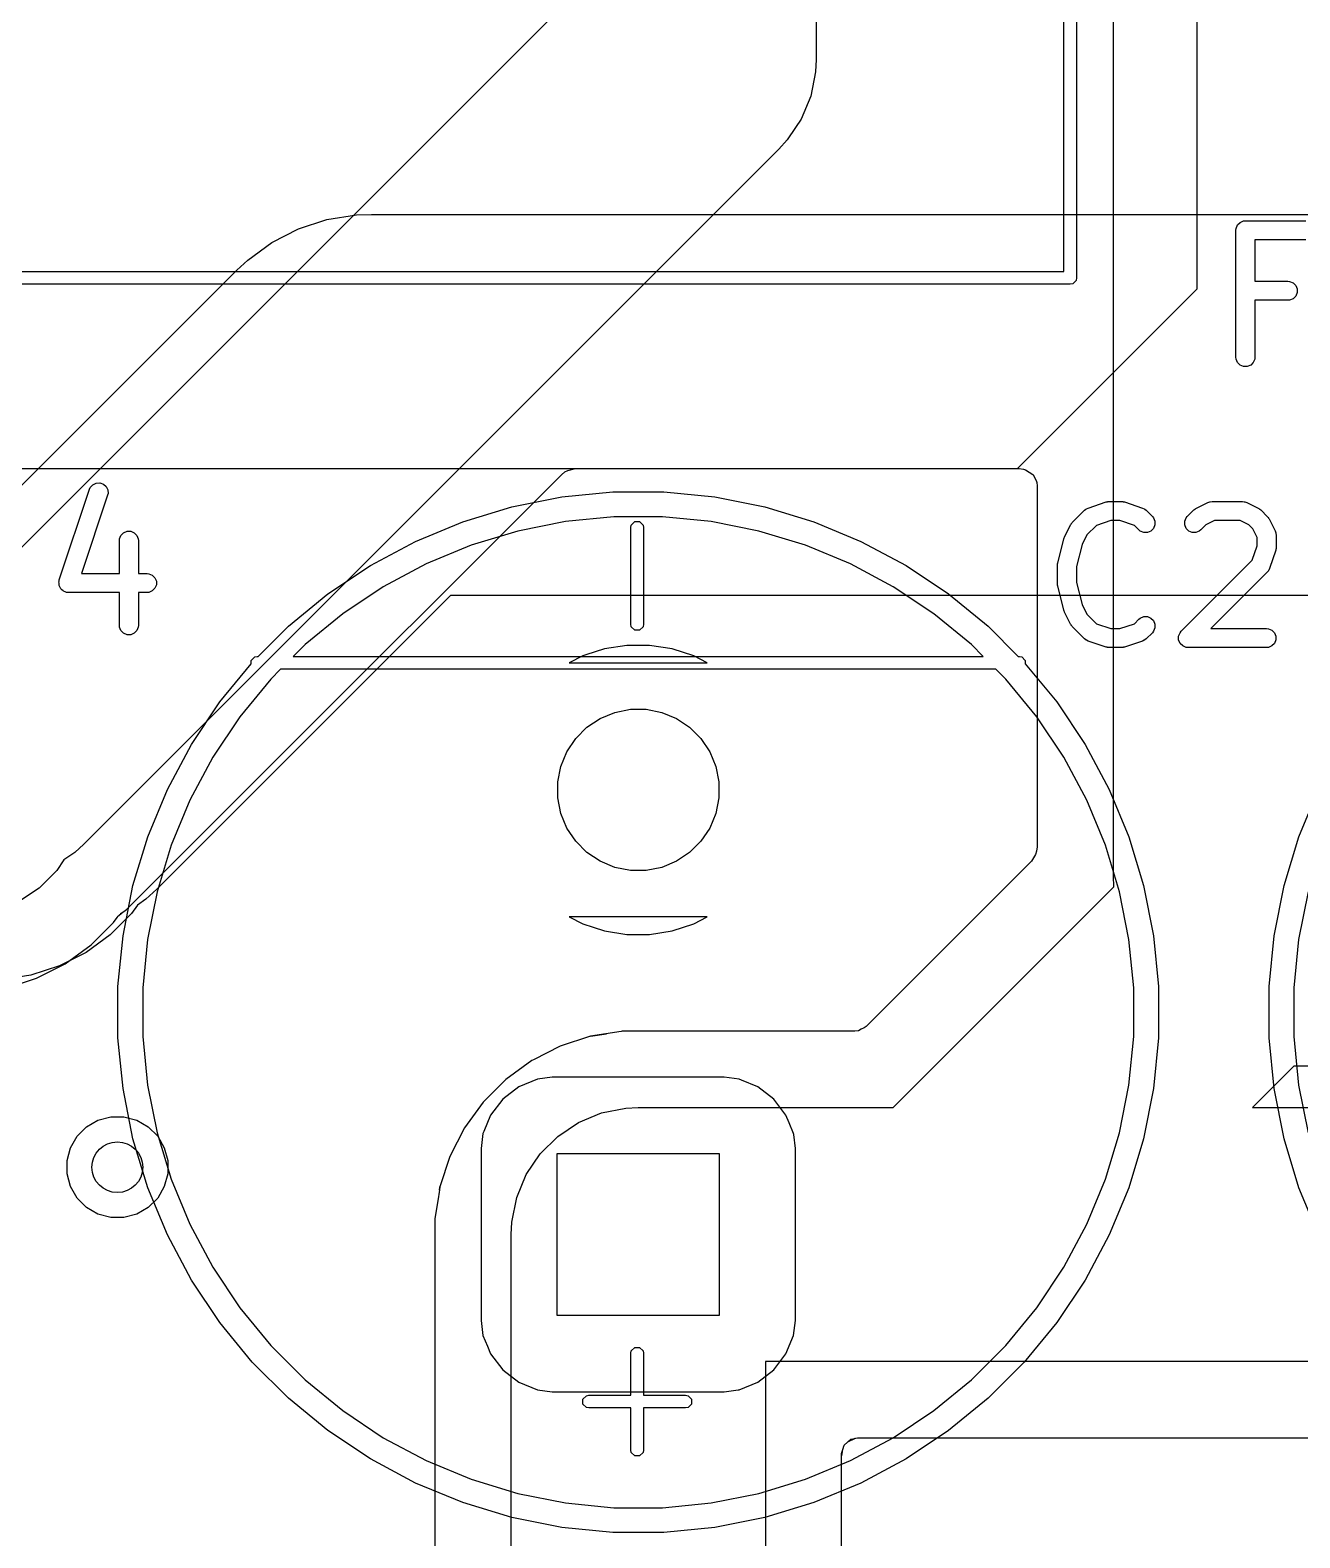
# Model space of a CAD drawing. Header units: inches. Extents: x 1.3 to 5.24, y -7.03 to -1.12.
# Drawn here: x 2.0005 to 2.394, y -2.9495 to -2.4823 of the extents above; entities that cross this region are included whole.
import ezdxf

# ---------------------------------------------------------------- set-up
doc = ezdxf.new("R2010")
doc.units = ezdxf.units.IN
doc.header["$MEASUREMENT"] = 0
for name, color, linetype, true_color in [('B.Cu', 153, 'CONTINUOUS', 0x4d7fc4), ('B.Mask', 4, 'CONTINUOUS', 0x02ffee), ('F.Cu', 13, 'CONTINUOUS', 0xc83434), ('F.Mask', 201, 'CONTINUOUS', 0xd864ff), ('F.Silkscreen', 41, 'CONTINUOUS', 0xf2eda1), ('In1.Cu', 91, 'CONTINUOUS', 0x7fc87f), ('In2.Cu', 33, 'CONTINUOUS', 0xce7d2c)]:
    doc.layers.add(name, color=color, linetype=linetype, true_color=true_color)

msp = doc.modelspace()

# ---------------------------------------------------------------- linework, layer by layer
at = {"layer": 'B.Cu', "linetype": 'CONTINUOUS'}
for p, q in [((2.3622, -2.56243), (2.3622, -2.43757)), ((2.30653, -2.61811), (2.3622, -2.56243)), ((1.32432, -2.61811), (2.30653, -2.61811)), ((2.17179, -2.67621), (2.1676, -2.67835)), ((2.17273, -2.67591), (2.17179, -2.67621)), ((2.17849, -2.67404), (2.17273, -2.67591)), ((2.18545, -2.67293), (2.17849, -2.67404)), ((2.17849, -2.67404), (2.17849, -2.67404)), ((2.1925, -2.67293), (2.18545, -2.67293)), ((2.18545, -2.67293), (2.18545, -2.67293)), ((2.19946, -2.67404), (2.1925, -2.67293)), ((2.1925, -2.67293), (2.1925, -2.67293)), ((2.20617, -2.67621), (2.19946, -2.67404)), ((2.21035, -2.67835), (2.20617, -2.67621)), ((2.20617, -2.67621), (2.20617, -2.67621)), ((2.1676, -2.67835), (2.18898, -2.67835)), ((2.18898, -2.67835), (2.21035, -2.67835)), ((2.1676, -2.75709), (2.17179, -2.75922)), ((2.18898, -2.75709), (2.1676, -2.75709)), ((2.17179, -2.75922), (2.17179, -2.75922)), ((2.17179, -2.75922), (2.17501, -2.76027)), ((2.17501, -2.76027), (2.17849, -2.7614)), ((2.21035, -2.75709), (2.18898, -2.75709)), ((2.19946, -2.7614), (2.20617, -2.75922)), ((2.20617, -2.75922), (2.21035, -2.75709)), ((2.17849, -2.7614), (2.18545, -2.7625)), ((2.18545, -2.7625), (2.1925, -2.7625)), ((2.1925, -2.7625), (2.19946, -2.7614)), ((2.1925, -2.7625), (2.1925, -2.7625)), ((2.15771, -2.80738), (2.15196, -2.80976)), ((2.16233, -2.80677), (2.15771, -2.80738)), ((2.15771, -2.80738), (2.15771, -2.80738)), ((2.15771, -2.80738), (2.15771, -2.80738)), ((2.21562, -2.80677), (2.16233, -2.80677)), ((2.22025, -2.80738), (2.21562, -2.80677)), ((2.21562, -2.80677), (2.21562, -2.80677)), ((2.21562, -2.80677), (2.21562, -2.80677)), ((2.21562, -2.80677), (2.21562, -2.80677)), ((2.21562, -2.80677), (2.21562, -2.80677)), ((2.22092, -2.80766), (2.22025, -2.80738)), ((2.22025, -2.80738), (2.22025, -2.80738)), ((2.226, -2.80976), (2.22092, -2.80766)), ((2.22092, -2.80766), (2.22092, -2.80766)), ((2.15196, -2.80976), (2.14702, -2.81355)), ((2.23094, -2.81355), (2.226, -2.80976)), ((2.226, -2.80976), (2.226, -2.80976)), ((2.14702, -2.81355), (2.14323, -2.81849)), ((2.23473, -2.81849), (2.23094, -2.81355)), ((2.14323, -2.81849), (2.14113, -2.82356)), ((2.23572, -2.82088), (2.23473, -2.81849)), ((2.23711, -2.82424), (2.23572, -2.82088)), ((2.14084, -2.82424), (2.14024, -2.82886)), ((2.14113, -2.82356), (2.14084, -2.82424)), ((2.14084, -2.82424), (2.14084, -2.82424)), ((2.14113, -2.82356), (2.14113, -2.82356)), ((2.23715, -2.82456), (2.23711, -2.82424)), ((2.23772, -2.82886), (2.23715, -2.82456)), ((2.14024, -2.82886), (2.14024, -2.82886)), ((2.14024, -2.82886), (2.14024, -2.82886)), ((2.14024, -2.82886), (2.14024, -2.82894)), ((2.14024, -2.82894), (2.14024, -2.88216)), ((2.16388, -2.88061), (2.16388, -2.83041)), ((2.16388, -2.83041), (2.21407, -2.83041)), ((2.21407, -2.83041), (2.21407, -2.88061)), ((2.23772, -2.88216), (2.23772, -2.82886)), ((2.23772, -2.82886), (2.23772, -2.82886)), ((2.23772, -2.82886), (2.23772, -2.82886)), ((2.23772, -2.82886), (2.23772, -2.82886)), ((2.23772, -2.82886), (2.23772, -2.82886)), ((2.14024, -2.88216), (2.14084, -2.88678)), ((2.21407, -2.88061), (2.16388, -2.88061)), ((2.23711, -2.88678), (2.23772, -2.88216)), ((2.14084, -2.88678), (2.14084, -2.88678)), ((2.14084, -2.88678), (2.14084, -2.88678)), ((2.14084, -2.88678), (2.14224, -2.89014)), ((2.23473, -2.89253), (2.23711, -2.88678)), ((2.14224, -2.89014), (2.14323, -2.89253)), ((2.14323, -2.89253), (2.14702, -2.89747)), ((2.23094, -2.89747), (2.23473, -2.89253)), ((2.14702, -2.89747), (2.15196, -2.90126)), ((2.15196, -2.90126), (2.15771, -2.90364)), ((2.22025, -2.90364), (2.226, -2.90126)), ((2.226, -2.90126), (2.23094, -2.89747)), ((2.15771, -2.90364), (2.16233, -2.90425)), ((2.16233, -2.90425), (2.21562, -2.90425)), ((2.21562, -2.90425), (2.21995, -2.90368)), ((2.21562, -2.90425), (2.21562, -2.90425)), ((2.21995, -2.90368), (2.21997, -2.90368)), ((2.21997, -2.90368), (2.21998, -2.90368)), ((2.21998, -2.90368), (2.22009, -2.90367)), ((2.22009, -2.90367), (2.22023, -2.90365)), ((2.22023, -2.90365), (2.22025, -2.90364)), ((2.22025, -2.90364), (2.22025, -2.90364))]:
    msp.add_line(p, q, dxfattribs=at)
at = {"layer": 'B.Cu'}
msp.add_circle((2.02756, -2.83465), 0.00787, dxfattribs=at)
at = {"layer": 'B.Mask', "linetype": 'CONTINUOUS'}
for p, q in [((2.17305, -2.69832), (2.17715, -2.69558)), ((2.17715, -2.69558), (2.18169, -2.6937)), ((2.18169, -2.6937), (2.18652, -2.69274)), ((2.18652, -2.69274), (2.19144, -2.69274)), ((2.19144, -2.69274), (2.19626, -2.6937)), ((2.19626, -2.6937), (2.20081, -2.69558)), ((2.20081, -2.69558), (2.2049, -2.69832)), ((2.16958, -2.70179), (2.17305, -2.69832)), ((2.2049, -2.69832), (2.20838, -2.70179)), ((2.16684, -2.70589), (2.16958, -2.70179)), ((2.20838, -2.70179), (2.21111, -2.70589)), ((2.16496, -2.71043), (2.16684, -2.70589)), ((2.21111, -2.70589), (2.21299, -2.71043)), ((2.164, -2.71526), (2.16496, -2.71043)), ((2.21299, -2.71043), (2.21395, -2.71526)), ((2.164, -2.72018), (2.164, -2.71526)), ((2.21395, -2.71526), (2.21395, -2.72018)), ((2.16496, -2.725), (2.164, -2.72018)), ((2.21395, -2.72018), (2.21299, -2.725)), ((2.16684, -2.72955), (2.16496, -2.725)), ((2.21299, -2.725), (2.21111, -2.72955)), ((2.16958, -2.73364), (2.16684, -2.72955)), ((2.21111, -2.72955), (2.20838, -2.73364)), ((2.17305, -2.73712), (2.16958, -2.73364)), ((2.17715, -2.73985), (2.17305, -2.73712)), ((2.2049, -2.73712), (2.20081, -2.73985)), ((2.20838, -2.73364), (2.2049, -2.73712)), ((2.18169, -2.74173), (2.17715, -2.73985)), ((2.18652, -2.74269), (2.18169, -2.74173)), ((2.19626, -2.74173), (2.19144, -2.74269)), ((2.20081, -2.73985), (2.19626, -2.74173)), ((2.19144, -2.74269), (2.18652, -2.74269)), ((2.16388, -2.88061), (2.16388, -2.83041)), ((2.16388, -2.83041), (2.21407, -2.83041)), ((2.21407, -2.83041), (2.21407, -2.88061)), ((2.21407, -2.88061), (2.16388, -2.88061))]:
    msp.add_line(p, q, dxfattribs=at)
at = {"layer": 'F.Cu', "linetype": 'CONTINUOUS'}
for p, q in [((2.33622, -2.74449), (2.33622, -1.84887)), ((2.24409, -2.42126), (2.24409, -2.49134)), ((1.96204, -2.67835), (2.16535, -2.47503)), ((2.24409, -2.49134), (2.2439, -2.4952)), ((2.2439, -2.4952), (2.2424, -2.50277)), ((2.2424, -2.50277), (2.23945, -2.5099)), ((2.23771, -2.51249), (2.23516, -2.51631)), ((2.23945, -2.5099), (2.23771, -2.51249)), ((2.23516, -2.51631), (2.23256, -2.51918)), ((2.23256, -2.51918), (2.01721, -2.73453)), ((2.07098, -2.71419), (2.16514, -2.62004)), ((2.16514, -2.62004), (2.16625, -2.6192)), ((2.16625, -2.6192), (2.16716, -2.61871)), ((2.16716, -2.61871), (2.1695, -2.61811)), ((2.1695, -2.61811), (2.30699, -2.61811)), ((2.30699, -2.61811), (2.30837, -2.61831)), ((2.30837, -2.61831), (2.30896, -2.61848)), ((2.30896, -2.61848), (2.31127, -2.61997)), ((2.31127, -2.61997), (2.31132, -2.62002)), ((2.31132, -2.62002), (2.3124, -2.62218)), ((2.3124, -2.62218), (2.31247, -2.62248)), ((2.31247, -2.62248), (2.31258, -2.62352)), ((2.31258, -2.62352), (2.31258, -2.73535)), ((2.03042, -2.75476), (2.07098, -2.71419)), ((2.01435, -2.73713), (2.01101, -2.73936)), ((2.01721, -2.73453), (2.01435, -2.73713)), ((2.31209, -2.73772), (2.31086, -2.73979)), ((2.31238, -2.73672), (2.31209, -2.73772)), ((2.31258, -2.73535), (2.31238, -2.73672)), ((2.31258, -2.73535), (2.31258, -2.73535)), ((2.31258, -2.73535), (2.31258, -2.73535)), ((2.01101, -2.73936), (2.00878, -2.74269)), ((2.31086, -2.73979), (2.26008, -2.79057)), ((2.00878, -2.74269), (2.00332, -2.74815)), ((2.33635, -2.74774), (2.33622, -2.74449)), ((2.00332, -2.74815), (1.99691, -2.75244)), ((2.26794, -2.81614), (2.33635, -2.74774)), ((2.0278, -2.75689), (2.02804, -2.75662)), ((2.02804, -2.75662), (2.02881, -2.75592)), ((2.02881, -2.75592), (2.02855, -2.75616)), ((2.02855, -2.75616), (2.02872, -2.75599)), ((2.02872, -2.75599), (2.02881, -2.75592)), ((2.02881, -2.75592), (2.03042, -2.75476)), ((2.0194, -2.76578), (2.02641, -2.75877)), ((2.02641, -2.75877), (2.0275, -2.75727)), ((2.0275, -2.75727), (2.0278, -2.75689)), ((2.01137, -2.77161), (2.0194, -2.76578)), ((2.00253, -2.77611), (2.01137, -2.77161)), ((1.9931, -2.77918), (2.00253, -2.77611)), ((2.18364, -2.79256), (2.17422, -2.79405)), ((2.17422, -2.79405), (2.17912, -2.79328)), ((2.17912, -2.79328), (2.17422, -2.79405)), ((2.18402, -2.7925), (2.18364, -2.79256)), ((2.18364, -2.79256), (2.18364, -2.79256)), ((2.25572, -2.7925), (2.18402, -2.7925)), ((2.25613, -2.7925), (2.25572, -2.7925)), ((2.25717, -2.79239), (2.25613, -2.7925)), ((2.25806, -2.7919), (2.25717, -2.79239)), ((2.25897, -2.79141), (2.25806, -2.7919)), ((2.25958, -2.79107), (2.25897, -2.79141)), ((2.26008, -2.79057), (2.25958, -2.79107)), ((2.16479, -2.79712), (2.15655, -2.80132)), ((2.17422, -2.79405), (2.16479, -2.79712)), ((2.16479, -2.79712), (2.16479, -2.79712)), ((2.17422, -2.79405), (2.17422, -2.79405)), ((2.17422, -2.79405), (2.17422, -2.79405)), ((2.15595, -2.80162), (2.14793, -2.80745)), ((2.15655, -2.80132), (2.15595, -2.80162)), ((2.39208, -2.80336), (2.3793, -2.81614)), ((2.39847, -2.80336), (2.39208, -2.80336)), ((2.14793, -2.80745), (2.14091, -2.81446)), ((2.14793, -2.80745), (2.14793, -2.80745)), ((2.14091, -2.81446), (2.13508, -2.82249)), ((2.14091, -2.81446), (2.14091, -2.81446)), ((2.17755, -2.81784), (2.18512, -2.81633)), ((2.18512, -2.81633), (2.18898, -2.81614)), ((2.18898, -2.81614), (2.26794, -2.81614)), ((2.3793, -2.81614), (2.41125, -2.81614)), ((2.164, -2.82508), (2.17042, -2.82079)), ((2.17042, -2.82079), (2.17755, -2.81784)), ((2.13508, -2.82249), (2.13058, -2.83132)), ((2.15854, -2.83054), (2.164, -2.82508)), ((2.13058, -2.83132), (2.12752, -2.84076)), ((2.15426, -2.83695), (2.15854, -2.83054)), ((2.12752, -2.84076), (2.12736, -2.84173)), ((2.12736, -2.84173), (2.12752, -2.84076)), ((2.12752, -2.84076), (2.12738, -2.84158)), ((2.12752, -2.84076), (2.12752, -2.84076)), ((2.12752, -2.84076), (2.12752, -2.84076)), ((2.1513, -2.84408), (2.15426, -2.83695)), ((2.12693, -2.84447), (2.12596, -2.85055)), ((2.12725, -2.84241), (2.12693, -2.84447)), ((2.12736, -2.84174), (2.12725, -2.84241)), ((2.12738, -2.84158), (2.12736, -2.84173)), ((2.12736, -2.84173), (2.12738, -2.84158)), ((2.12738, -2.84158), (2.12736, -2.84173)), ((2.12736, -2.84173), (2.12736, -2.84174)), ((2.12736, -2.84174), (2.12736, -2.84173)), ((2.12736, -2.84173), (2.12736, -2.84174)), ((2.1498, -2.85165), (2.1513, -2.84408)), ((2.12596, -2.85055), (2.12596, -3.00575)), ((2.14961, -2.85551), (2.1498, -2.85165)), ((2.14961, -3.00079), (2.14961, -2.85551)), ((2.5063, -2.89488), (2.22835, -2.89488)), ((2.22835, -2.89488), (2.22835, -2.98448)), ((2.25276, -2.92077), (2.25385, -2.91983)), ((2.25385, -2.91983), (2.2539, -2.91978)), ((2.25385, -2.91983), (2.25385, -2.91983)), ((2.2539, -2.91978), (2.25606, -2.9187)), ((2.25606, -2.9187), (2.2539, -2.91978)), ((2.2539, -2.91978), (2.25484, -2.91896)), ((2.25484, -2.91896), (2.25606, -2.9187)), ((2.25606, -2.9187), (2.25636, -2.91864)), ((2.25636, -2.91864), (2.25687, -2.91852)), ((2.25687, -2.91852), (2.25739, -2.91852)), ((2.25739, -2.91852), (2.56263, -2.91852)), ((2.25199, -2.92411), (2.25219, -2.92273)), ((2.25199, -2.92341), (2.25219, -2.92273)), ((2.25219, -2.92273), (2.25199, -2.92411)), ((2.25199, -2.92411), (2.25199, -2.92341)), ((2.25199, -2.97225), (2.25199, -2.92411)), ((2.25219, -2.92273), (2.25236, -2.92214)), ((2.25236, -2.92214), (2.25276, -2.92077))]:
    msp.add_line(p, q, dxfattribs=at)
at = {"layer": 'F.Cu'}
msp.add_circle((2.02756, -2.83465), 0.00787, dxfattribs=at)
at = {"layer": 'F.Mask', "linetype": 'CONTINUOUS'}
for p, q in [((2.17305, -2.69832), (2.17715, -2.69558)), ((2.17715, -2.69558), (2.18169, -2.6937)), ((2.18169, -2.6937), (2.18652, -2.69274)), ((2.18652, -2.69274), (2.19144, -2.69274)), ((2.19144, -2.69274), (2.19626, -2.6937)), ((2.19626, -2.6937), (2.20081, -2.69558)), ((2.20081, -2.69558), (2.2049, -2.69832)), ((2.16958, -2.70179), (2.17305, -2.69832)), ((2.2049, -2.69832), (2.20838, -2.70179)), ((2.16684, -2.70589), (2.16958, -2.70179)), ((2.20838, -2.70179), (2.21111, -2.70589)), ((2.16496, -2.71043), (2.16684, -2.70589)), ((2.21111, -2.70589), (2.21299, -2.71043)), ((2.164, -2.71526), (2.16496, -2.71043)), ((2.21299, -2.71043), (2.21395, -2.71526)), ((2.164, -2.72018), (2.164, -2.71526)), ((2.21395, -2.71526), (2.21395, -2.72018)), ((2.16496, -2.725), (2.164, -2.72018)), ((2.21395, -2.72018), (2.21299, -2.725)), ((2.16684, -2.72955), (2.16496, -2.725)), ((2.21299, -2.725), (2.21111, -2.72955)), ((2.16958, -2.73364), (2.16684, -2.72955)), ((2.21111, -2.72955), (2.20838, -2.73364)), ((2.17305, -2.73712), (2.16958, -2.73364)), ((2.17715, -2.73985), (2.17305, -2.73712)), ((2.2049, -2.73712), (2.20081, -2.73985)), ((2.20838, -2.73364), (2.2049, -2.73712)), ((2.18169, -2.74173), (2.17715, -2.73985)), ((2.18652, -2.74269), (2.18169, -2.74173)), ((2.19626, -2.74173), (2.19144, -2.74269)), ((2.20081, -2.73985), (2.19626, -2.74173)), ((2.19144, -2.74269), (2.18652, -2.74269)), ((2.16388, -2.88061), (2.16388, -2.83041)), ((2.16388, -2.83041), (2.21407, -2.83041)), ((2.21407, -2.83041), (2.21407, -2.88061)), ((2.21407, -2.88061), (2.16388, -2.88061))]:
    msp.add_line(p, q, dxfattribs=at)
at = {"layer": 'F.Silkscreen', "linetype": 'CONTINUOUS'}
for p, q in [((2.3248, -2.08661), (2.3248, -2.55906)), ((2.32087, -2.55709), (2.32087, -2.08858)), ((2.37547, -2.54183), (2.37653, -2.54139)), ((2.37653, -2.54139), (2.37711, -2.54133)), ((2.37711, -2.54133), (2.39586, -2.54133)), ((2.37416, -2.54428), (2.37421, -2.54371)), ((2.37416, -2.58365), (2.37416, -2.54428)), ((2.37421, -2.54371), (2.37465, -2.54264)), ((2.37465, -2.54264), (2.37547, -2.54183)), ((2.39586, -2.54724), (2.38006, -2.54724)), ((2.38006, -2.54724), (2.38006, -2.56008)), ((1.89173, -2.55709), (2.32087, -2.55709)), ((2.32465, -2.55981), (2.32359, -2.56087)), ((2.3248, -2.55906), (2.32465, -2.55981)), ((2.38006, -2.56008), (2.39023, -2.56008)), ((2.39023, -2.56008), (2.39081, -2.56014)), ((2.39081, -2.56014), (2.39187, -2.56058)), ((2.32283, -2.56102), (1.88976, -2.56102)), ((2.32359, -2.56087), (2.32283, -2.56102)), ((2.39187, -2.56058), (2.39269, -2.56139)), ((2.39269, -2.56467), (2.39187, -2.56549)), ((2.39269, -2.56139), (2.39313, -2.56246)), ((2.39313, -2.56361), (2.39269, -2.56467)), ((2.39313, -2.56246), (2.39313, -2.56361)), ((2.39023, -2.56598), (2.38006, -2.56598)), ((2.38006, -2.56598), (2.38006, -2.58365)), ((2.39081, -2.56593), (2.39023, -2.56598)), ((2.39187, -2.56549), (2.39081, -2.56593)), ((2.37421, -2.58423), (2.37416, -2.58365)), ((2.38006, -2.58365), (2.38001, -2.58423)), ((2.37465, -2.58529), (2.37421, -2.58423)), ((2.37547, -2.58611), (2.37465, -2.58529)), ((2.37653, -2.58655), (2.37547, -2.58611)), ((2.37769, -2.58655), (2.37653, -2.58655)), ((2.37875, -2.58611), (2.37769, -2.58655)), ((2.37956, -2.58529), (2.37875, -2.58611)), ((2.38001, -2.58423), (2.37956, -2.58529)), ((2.00957, -2.65267), (2.01895, -2.62455)), ((2.01895, -2.62455), (2.01918, -2.62402)), ((2.01918, -2.62402), (2.01994, -2.62315)), ((2.01994, -2.62315), (2.02097, -2.62263)), ((2.02097, -2.62263), (2.02212, -2.62255)), ((2.02212, -2.62255), (2.02321, -2.62292)), ((2.02321, -2.62292), (2.02408, -2.62367)), ((2.02408, -2.62367), (2.0246, -2.6247)), ((2.0246, -2.6247), (2.02468, -2.62585)), ((2.16529, -2.62694), (2.18106, -2.62539)), ((2.18106, -2.62539), (2.1969, -2.62539)), ((2.1969, -2.62539), (2.21266, -2.62694)), ((2.02455, -2.62641), (2.01647, -2.65065)), ((2.02468, -2.62585), (2.02455, -2.62641)), ((2.1346, -2.63463), (2.14976, -2.63003)), ((2.14976, -2.63003), (2.16529, -2.62694)), ((2.21266, -2.62694), (2.2282, -2.63003)), ((2.2282, -2.63003), (2.24336, -2.63463)), ((2.32786, -2.6306), (2.32839, -2.63037)), ((2.32839, -2.63037), (2.33401, -2.62849)), ((2.33401, -2.62849), (2.3343, -2.62843)), ((2.3343, -2.62843), (2.33437, -2.6284)), ((2.33437, -2.6284), (2.33447, -2.62839)), ((2.33447, -2.62839), (2.33458, -2.62836)), ((2.33458, -2.62836), (2.33465, -2.62837)), ((2.33465, -2.62837), (2.33495, -2.62834)), ((2.33495, -2.62834), (2.3387, -2.62834)), ((2.3387, -2.62834), (2.33899, -2.62837)), ((2.33899, -2.62837), (2.33906, -2.62836)), ((2.33906, -2.62836), (2.33917, -2.62839)), ((2.33917, -2.62839), (2.33927, -2.6284)), ((2.33927, -2.6284), (2.33934, -2.62843)), ((2.33934, -2.62843), (2.33963, -2.62849)), ((2.33963, -2.62849), (2.34525, -2.63037)), ((2.34525, -2.63037), (2.34578, -2.6306)), ((2.36175, -2.63053), (2.3655, -2.62865)), ((2.3655, -2.62865), (2.36604, -2.62844)), ((2.36604, -2.62844), (2.36614, -2.62844)), ((2.36614, -2.62844), (2.36624, -2.6284)), ((2.36624, -2.6284), (2.36682, -2.62834)), ((2.36682, -2.62834), (2.37619, -2.62834)), ((2.37619, -2.62834), (2.37677, -2.6284)), ((2.37677, -2.6284), (2.37686, -2.62844)), ((2.37686, -2.62844), (2.37697, -2.62844)), ((2.37697, -2.62844), (2.37751, -2.62865)), ((2.37751, -2.62865), (2.38126, -2.63053)), ((2.11996, -2.64069), (2.1346, -2.63463)), ((2.16642, -2.63455), (2.15162, -2.63749)), ((2.18143, -2.63307), (2.16642, -2.63455)), ((2.19652, -2.63307), (2.18143, -2.63307)), ((2.18682, -2.63563), (2.18789, -2.63457)), ((2.18789, -2.63457), (2.18939, -2.63457)), ((2.18939, -2.63457), (2.19046, -2.63563)), ((2.21153, -2.63455), (2.19652, -2.63307)), ((2.22633, -2.63749), (2.21153, -2.63455)), ((2.24336, -2.63463), (2.25799, -2.64069)), ((2.32318, -2.63519), (2.32324, -2.63511)), ((2.32324, -2.63511), (2.3233, -2.63505)), ((2.3233, -2.63505), (2.32348, -2.63483)), ((2.32348, -2.63483), (2.32723, -2.63108)), ((2.32723, -2.63108), (2.32768, -2.63071)), ((2.32768, -2.63071), (2.32778, -2.63067)), ((2.32778, -2.63067), (2.32786, -2.6306)), ((2.33542, -2.63424), (2.33092, -2.63575)), ((2.33822, -2.63424), (2.33542, -2.63424)), ((2.34272, -2.63575), (2.33822, -2.63424)), ((2.34578, -2.6306), (2.34586, -2.63067)), ((2.34586, -2.63067), (2.34596, -2.63071)), ((2.34596, -2.63071), (2.34641, -2.63108)), ((2.34641, -2.63108), (2.34828, -2.63295)), ((2.34828, -2.63295), (2.34865, -2.6334)), ((2.34865, -2.6334), (2.34909, -2.63447)), ((2.34909, -2.63447), (2.34909, -2.63562)), ((2.3583, -2.63447), (2.35874, -2.6334)), ((2.3583, -2.63562), (2.3583, -2.63447)), ((2.35874, -2.6334), (2.3591, -2.63295)), ((2.3591, -2.63295), (2.36098, -2.63108)), ((2.36098, -2.63108), (2.36121, -2.63089)), ((2.36121, -2.63089), (2.36126, -2.63083)), ((2.36126, -2.63083), (2.36135, -2.63078)), ((2.36135, -2.63078), (2.36143, -2.63071)), ((2.36143, -2.63071), (2.3615, -2.63068)), ((2.3615, -2.63068), (2.36175, -2.63053)), ((2.36751, -2.63424), (2.36482, -2.63559)), ((2.37549, -2.63424), (2.36751, -2.63424)), ((2.37819, -2.63559), (2.37549, -2.63424)), ((2.38126, -2.63053), (2.38151, -2.63068)), ((2.38151, -2.63068), (2.38158, -2.63071)), ((2.38158, -2.63071), (2.38166, -2.63078)), ((2.38166, -2.63078), (2.38175, -2.63083)), ((2.38175, -2.63083), (2.3818, -2.63089)), ((2.3818, -2.63089), (2.38203, -2.63108)), ((2.38203, -2.63108), (2.3839, -2.63295)), ((2.3839, -2.63295), (2.38409, -2.63318)), ((2.38409, -2.63318), (2.38415, -2.63323)), ((2.38415, -2.63323), (2.3842, -2.63332)), ((2.3842, -2.63332), (2.38427, -2.6334)), ((2.38427, -2.6334), (2.3843, -2.63347)), ((2.3843, -2.63347), (2.38446, -2.63372)), ((2.38446, -2.63372), (2.38633, -2.63747)), ((2.02823, -2.6399), (2.02867, -2.63884)), ((2.02867, -2.63884), (2.02948, -2.63802)), ((2.02948, -2.63802), (2.03055, -2.63758)), ((2.03055, -2.63758), (2.0317, -2.63758)), ((2.0317, -2.63758), (2.03276, -2.63802)), ((2.03276, -2.63802), (2.03358, -2.63884)), ((2.03358, -2.63884), (2.03402, -2.6399)), ((2.15162, -2.63749), (2.13719, -2.64187)), ((2.18667, -2.63639), (2.18682, -2.63563)), ((2.18667, -2.66638), (2.18667, -2.63639)), ((2.19046, -2.63563), (2.19061, -2.63639)), ((2.19061, -2.63639), (2.19061, -2.66638)), ((2.24077, -2.64187), (2.22633, -2.63749)), ((2.32085, -2.63989), (2.32094, -2.63965)), ((2.32094, -2.63965), (2.32103, -2.6394)), ((2.32103, -2.6394), (2.32104, -2.63939)), ((2.32104, -2.63939), (2.32106, -2.63935)), ((2.32106, -2.63935), (2.32293, -2.6356)), ((2.32293, -2.6356), (2.32309, -2.63535)), ((2.32309, -2.63535), (2.32312, -2.63528)), ((2.32312, -2.63528), (2.32318, -2.63519)), ((2.328, -2.63867), (2.32648, -2.6417)), ((2.33092, -2.63575), (2.328, -2.63867)), ((2.34411, -2.63713), (2.34272, -2.63575)), ((2.34455, -2.6375), (2.34411, -2.63713)), ((2.34562, -2.63794), (2.34455, -2.6375)), ((2.34677, -2.63794), (2.34562, -2.63794)), ((2.34783, -2.6375), (2.34677, -2.63794)), ((2.34865, -2.63668), (2.34783, -2.6375)), ((2.34909, -2.63562), (2.34865, -2.63668)), ((2.35874, -2.63668), (2.3583, -2.63562)), ((2.35955, -2.6375), (2.35874, -2.63668)), ((2.36062, -2.63794), (2.35955, -2.6375)), ((2.36177, -2.63794), (2.36062, -2.63794)), ((2.36283, -2.6375), (2.36177, -2.63794)), ((2.36328, -2.63713), (2.36283, -2.6375)), ((2.36482, -2.63559), (2.36328, -2.63713)), ((2.37939, -2.63679), (2.37819, -2.63559)), ((2.38074, -2.63949), (2.37939, -2.63679)), ((2.38074, -2.64206), (2.38074, -2.63949)), ((2.38633, -2.63747), (2.38654, -2.63801)), ((2.38654, -2.63801), (2.38654, -2.63812)), ((2.38654, -2.63812), (2.38659, -2.63822)), ((2.38659, -2.63822), (2.38664, -2.63879)), ((2.38664, -2.63879), (2.38664, -2.64254)), ((2.02817, -2.64048), (2.02823, -2.6399)), ((2.02817, -2.65065), (2.02817, -2.64048)), ((2.03402, -2.6399), (2.03407, -2.64048)), ((2.03407, -2.64048), (2.03407, -2.65065)), ((2.10599, -2.64816), (2.11996, -2.64069)), ((2.13719, -2.64187), (2.12325, -2.64765)), ((2.2547, -2.64765), (2.24077, -2.64187)), ((2.25799, -2.64069), (2.27196, -2.64816)), ((2.31896, -2.64745), (2.32083, -2.63995)), ((2.32083, -2.63995), (2.32085, -2.63991)), ((2.32085, -2.63991), (2.32085, -2.63989)), ((2.32648, -2.6417), (2.32478, -2.64853)), ((2.37923, -2.64657), (2.38074, -2.64206)), ((2.38649, -2.64347), (2.38462, -2.6491)), ((2.38656, -2.64319), (2.38649, -2.64347)), ((2.38659, -2.64312), (2.38656, -2.64319)), ((2.3866, -2.64301), (2.38659, -2.64312)), ((2.38662, -2.64291), (2.3866, -2.64301)), ((2.38664, -2.64254), (2.38661, -2.64283)), ((2.38661, -2.64283), (2.38662, -2.64291)), ((2.09282, -2.65696), (2.10599, -2.64816)), ((2.12325, -2.64765), (2.10994, -2.65476)), ((2.26801, -2.65476), (2.2547, -2.64765)), ((2.27196, -2.64816), (2.28513, -2.65696)), ((2.31887, -2.64802), (2.3189, -2.64781)), ((2.31888, -2.64806), (2.31887, -2.64802)), ((2.31887, -2.64816), (2.31888, -2.64806)), ((2.31887, -2.65379), (2.31887, -2.64816)), ((2.3189, -2.64781), (2.31893, -2.64759)), ((2.31893, -2.64759), (2.31894, -2.64755)), ((2.31894, -2.64755), (2.31896, -2.64745)), ((2.32478, -2.64853), (2.32478, -2.65343)), ((2.35723, -2.66857), (2.37923, -2.64657)), ((2.38462, -2.6491), (2.38438, -2.64963)), ((2.00944, -2.65323), (2.00948, -2.65308)), ((2.00948, -2.6537), (2.00944, -2.65323)), ((2.00948, -2.65303), (2.00951, -2.65295)), ((2.00948, -2.65308), (2.00948, -2.65303)), ((2.00948, -2.65418), (2.00948, -2.6537)), ((2.00951, -2.65295), (2.00957, -2.65267)), ((2.01647, -2.65065), (2.02817, -2.65065)), ((2.03407, -2.65065), (2.03675, -2.65065)), ((2.03675, -2.65065), (2.03732, -2.65071)), ((2.03732, -2.65071), (2.03839, -2.65115)), ((2.03839, -2.65115), (2.0392, -2.65196)), ((2.0392, -2.65196), (2.03964, -2.65303)), ((2.03964, -2.65303), (2.03964, -2.65418)), ((2.31888, -2.65389), (2.31887, -2.65379)), ((2.32478, -2.65343), (2.32648, -2.66026)), ((2.3839, -2.65025), (2.36645, -2.66771)), ((2.38427, -2.64981), (2.3839, -2.65025)), ((2.38431, -2.64971), (2.38427, -2.64981)), ((2.38438, -2.64963), (2.38431, -2.64971)), ((2.00952, -2.65428), (2.00948, -2.65418)), ((2.00953, -2.65438), (2.00952, -2.65428)), ((2.00974, -2.6548), (2.00953, -2.65438)), ((2.00992, -2.65524), (2.00974, -2.6548)), ((2.00999, -2.65532), (2.00992, -2.65524)), ((2.01004, -2.65541), (2.00999, -2.65532)), ((2.0104, -2.65572), (2.01004, -2.65541)), ((2.01073, -2.65606), (2.0104, -2.65572)), ((2.01083, -2.6561), (2.01073, -2.65606)), ((2.01091, -2.65617), (2.01083, -2.6561)), ((2.01136, -2.65632), (2.01091, -2.65617)), ((2.0118, -2.6565), (2.01136, -2.65632)), ((2.01195, -2.65651), (2.0118, -2.6565)), ((2.012, -2.65653), (2.01195, -2.65651)), ((2.01208, -2.65653), (2.012, -2.65653)), ((2.01237, -2.65655), (2.01208, -2.65653)), ((2.02817, -2.65655), (2.01237, -2.65655)), ((2.02817, -2.66673), (2.02817, -2.65655)), ((2.03675, -2.65655), (2.03407, -2.65655)), ((2.03407, -2.65655), (2.03407, -2.66673)), ((2.03732, -2.6565), (2.03675, -2.65655)), ((2.03839, -2.65606), (2.03732, -2.6565)), ((2.0392, -2.65524), (2.03839, -2.65606)), ((2.03964, -2.65418), (2.0392, -2.65524)), ((2.08058, -2.66701), (2.09282, -2.65696)), ((2.10994, -2.65476), (2.0974, -2.66314)), ((2.28055, -2.66314), (2.26801, -2.65476)), ((2.28513, -2.65696), (2.29738, -2.66701)), ((2.31887, -2.65393), (2.31888, -2.65389)), ((2.3189, -2.65415), (2.31887, -2.65393)), ((2.31893, -2.65437), (2.3189, -2.65415)), ((2.31894, -2.65441), (2.31893, -2.65437)), ((2.31896, -2.65451), (2.31894, -2.65441)), ((2.32083, -2.662), (2.31896, -2.65451)), ((2.0974, -2.66314), (2.08574, -2.67271)), ((2.29221, -2.67271), (2.28055, -2.66314)), ((2.32085, -2.66205), (2.32083, -2.662)), ((2.32085, -2.66207), (2.32085, -2.66205)), ((2.32094, -2.66231), (2.32085, -2.66207)), ((2.32103, -2.66255), (2.32094, -2.66231)), ((2.32104, -2.66257), (2.32103, -2.66255)), ((2.32106, -2.66261), (2.32104, -2.66257)), ((2.32293, -2.66636), (2.32106, -2.66261)), ((2.32648, -2.66026), (2.328, -2.66329)), ((2.02823, -2.6673), (2.02817, -2.66673)), ((2.02867, -2.66837), (2.02823, -2.6673)), ((2.03402, -2.6673), (2.03358, -2.66837)), ((2.03407, -2.66673), (2.03402, -2.6673)), ((2.07121, -2.67638), (2.08058, -2.66701)), ((2.18682, -2.66714), (2.18667, -2.66638)), ((2.18789, -2.6682), (2.18682, -2.66714)), ((2.19046, -2.66714), (2.18939, -2.6682)), ((2.19061, -2.66638), (2.19046, -2.66714)), ((2.29738, -2.66701), (2.30674, -2.67638)), ((2.32309, -2.66661), (2.32293, -2.66636)), ((2.32312, -2.66668), (2.32309, -2.66661)), ((2.32318, -2.66676), (2.32312, -2.66668)), ((2.32324, -2.66685), (2.32318, -2.66676)), ((2.3233, -2.6669), (2.32324, -2.66685)), ((2.32348, -2.66713), (2.3233, -2.6669)), ((2.32723, -2.67088), (2.32348, -2.66713)), ((2.328, -2.66329), (2.33092, -2.66621)), ((2.33092, -2.66621), (2.33542, -2.66771)), ((2.33542, -2.66771), (2.33822, -2.66771)), ((2.33822, -2.66771), (2.34272, -2.66621)), ((2.34272, -2.66621), (2.34411, -2.66482)), ((2.34411, -2.66482), (2.34455, -2.66446)), ((2.34455, -2.66446), (2.34562, -2.66402)), ((2.34562, -2.66402), (2.34677, -2.66402)), ((2.34677, -2.66402), (2.34783, -2.66446)), ((2.34783, -2.66446), (2.34865, -2.66527)), ((2.34865, -2.66527), (2.34909, -2.66634)), ((2.34909, -2.66749), (2.34865, -2.66855)), ((2.34909, -2.66634), (2.34909, -2.66749)), ((2.36645, -2.66771), (2.38369, -2.66771)), ((2.38369, -2.66771), (2.38427, -2.66777)), ((2.38427, -2.66777), (2.38533, -2.66821)), ((2.02948, -2.66918), (2.02867, -2.66837)), ((2.03055, -2.66962), (2.02948, -2.66918)), ((2.0317, -2.66962), (2.03055, -2.66962)), ((2.03276, -2.66918), (2.0317, -2.66962)), ((2.03358, -2.66837), (2.03276, -2.66918)), ((2.18939, -2.6682), (2.18789, -2.6682)), ((2.32768, -2.67124), (2.32723, -2.67088)), ((2.32778, -2.67128), (2.32768, -2.67124)), ((2.32786, -2.67135), (2.32778, -2.67128)), ((2.32839, -2.67159), (2.32786, -2.67135)), ((2.33401, -2.67346), (2.32839, -2.67159)), ((2.34525, -2.67159), (2.33963, -2.67346)), ((2.34578, -2.67135), (2.34525, -2.67159)), ((2.34586, -2.67128), (2.34578, -2.67135)), ((2.34596, -2.67124), (2.34586, -2.67128)), ((2.34641, -2.67088), (2.34596, -2.67124)), ((2.34828, -2.669), (2.34641, -2.67088)), ((2.34865, -2.66855), (2.34828, -2.669)), ((2.35642, -2.67009), (2.35686, -2.66902)), ((2.35642, -2.67124), (2.35642, -2.67009)), ((2.35686, -2.6723), (2.35642, -2.67124)), ((2.35686, -2.66902), (2.35723, -2.66857)), ((2.35768, -2.67312), (2.35686, -2.6723)), ((2.38533, -2.66821), (2.38614, -2.66902)), ((2.38614, -2.6723), (2.38533, -2.67312)), ((2.38614, -2.66902), (2.38659, -2.67009)), ((2.38659, -2.67124), (2.38614, -2.6723)), ((2.38659, -2.67009), (2.38659, -2.67124)), ((2.06905, -2.67759), (2.07011, -2.67653)), ((2.07011, -2.67653), (2.07087, -2.67638)), ((2.07087, -2.67638), (2.07121, -2.67638)), ((2.08574, -2.67271), (2.08207, -2.67638)), ((2.08207, -2.67638), (2.29588, -2.67638)), ((2.29588, -2.67638), (2.29221, -2.67271)), ((2.30674, -2.67638), (2.30709, -2.67638)), ((2.30709, -2.67638), (2.30784, -2.67653)), ((2.30784, -2.67653), (2.30891, -2.67759)), ((2.3343, -2.67353), (2.33401, -2.67346)), ((2.33437, -2.67356), (2.3343, -2.67353)), ((2.33447, -2.67357), (2.33437, -2.67356)), ((2.33458, -2.67359), (2.33447, -2.67357)), ((2.33465, -2.67359), (2.33458, -2.67359)), ((2.33495, -2.67361), (2.33465, -2.67359)), ((2.3387, -2.67361), (2.33495, -2.67361)), ((2.33899, -2.67359), (2.3387, -2.67361)), ((2.33906, -2.67359), (2.33899, -2.67359)), ((2.33917, -2.67357), (2.33906, -2.67359)), ((2.33927, -2.67356), (2.33917, -2.67357)), ((2.33934, -2.67353), (2.33927, -2.67356)), ((2.33963, -2.67346), (2.33934, -2.67353)), ((2.35874, -2.67356), (2.35768, -2.67312)), ((2.35932, -2.67361), (2.35874, -2.67356)), ((2.38369, -2.67361), (2.35932, -2.67361)), ((2.38427, -2.67356), (2.38369, -2.67361)), ((2.38533, -2.67312), (2.38427, -2.67356)), ((2.05932, -2.69046), (2.06905, -2.67861)), ((2.06905, -2.67861), (2.06905, -2.67759)), ((2.07813, -2.68031), (2.07507, -2.68338)), ((2.29982, -2.68031), (2.07813, -2.68031)), ((2.30288, -2.68338), (2.29982, -2.68031)), ((2.30891, -2.67759), (2.30891, -2.67861)), ((2.30891, -2.67861), (2.31863, -2.69046)), ((2.07507, -2.68338), (2.0655, -2.69504)), ((2.31245, -2.69504), (2.30288, -2.68338)), ((2.05052, -2.70363), (2.05932, -2.69046)), ((2.31863, -2.69046), (2.32743, -2.70363)), ((2.0655, -2.69504), (2.05712, -2.70758)), ((2.32083, -2.70758), (2.31245, -2.69504)), ((2.04306, -2.7176), (2.05052, -2.70363)), ((2.32743, -2.70363), (2.3349, -2.7176)), ((2.05712, -2.70758), (2.05001, -2.72089)), ((2.32795, -2.72089), (2.32083, -2.70758)), ((2.03699, -2.73223), (2.04306, -2.7176)), ((2.3349, -2.7176), (2.34096, -2.73223)), ((2.39369, -2.73223), (2.39975, -2.7176)), ((2.05001, -2.72089), (2.04423, -2.73482)), ((2.33372, -2.73482), (2.32795, -2.72089)), ((2.0324, -2.74739), (2.03699, -2.73223)), ((2.34096, -2.73223), (2.34556, -2.74739)), ((2.38909, -2.74739), (2.39369, -2.73223)), ((2.04423, -2.73482), (2.03985, -2.74926)), ((2.3381, -2.74926), (2.33372, -2.73482)), ((2.02931, -2.76293), (2.0324, -2.74739)), ((2.03985, -2.74926), (2.03691, -2.76406)), ((2.34104, -2.76406), (2.3381, -2.74926)), ((2.34556, -2.74739), (2.34865, -2.76293)), ((2.386, -2.76293), (2.38909, -2.74739)), ((2.39655, -2.74926), (2.3936, -2.76406)), ((2.02775, -2.77869), (2.02931, -2.76293)), ((2.03691, -2.76406), (2.03543, -2.77907)), ((2.34252, -2.77907), (2.34104, -2.76406)), ((2.34865, -2.76293), (2.3502, -2.77869)), ((2.38445, -2.77869), (2.386, -2.76293)), ((2.3936, -2.76406), (2.39213, -2.77907)), ((2.02775, -2.77907), (2.02775, -2.77869)), ((2.02775, -2.79453), (2.02775, -2.77907)), ((2.03543, -2.77907), (2.03543, -2.79416)), ((2.34252, -2.79416), (2.34252, -2.77907)), ((2.3502, -2.77869), (2.3502, -2.79453)), ((2.38445, -2.77907), (2.38445, -2.77869)), ((2.38445, -2.79453), (2.38445, -2.77907)), ((2.39213, -2.77907), (2.39213, -2.79416)), ((2.02931, -2.8103), (2.02775, -2.79453)), ((2.03543, -2.79416), (2.03691, -2.80917)), ((2.34104, -2.80917), (2.34252, -2.79416)), ((2.3502, -2.79453), (2.34865, -2.8103)), ((2.386, -2.8103), (2.38445, -2.79453)), ((2.39213, -2.79416), (2.3936, -2.80917)), ((2.0324, -2.82584), (2.02931, -2.8103)), ((2.03691, -2.80917), (2.03985, -2.82397)), ((2.3381, -2.82397), (2.34104, -2.80917)), ((2.34865, -2.8103), (2.34556, -2.82584)), ((2.38909, -2.82584), (2.386, -2.8103)), ((2.3936, -2.80917), (2.39655, -2.82397)), ((2.03699, -2.84099), (2.0324, -2.82584)), ((2.03985, -2.82397), (2.04423, -2.8384)), ((2.33372, -2.8384), (2.3381, -2.82397)), ((2.34556, -2.82584), (2.34096, -2.84099)), ((2.39369, -2.84099), (2.38909, -2.82584)), ((2.04423, -2.8384), (2.05001, -2.85234)), ((2.32795, -2.85234), (2.33372, -2.8384)), ((2.04306, -2.85563), (2.03699, -2.84099)), ((2.34096, -2.84099), (2.3349, -2.85563)), ((2.39975, -2.85563), (2.39369, -2.84099)), ((2.05001, -2.85234), (2.05712, -2.86565)), ((2.32083, -2.86565), (2.32795, -2.85234)), ((2.05052, -2.8696), (2.04306, -2.85563)), ((2.3349, -2.85563), (2.32743, -2.8696)), ((2.05712, -2.86565), (2.0655, -2.87819)), ((2.31245, -2.87819), (2.32083, -2.86565)), ((2.05932, -2.88277), (2.05052, -2.8696)), ((2.32743, -2.8696), (2.31863, -2.88277)), ((2.06937, -2.89502), (2.05932, -2.88277)), ((2.0655, -2.87819), (2.07507, -2.88985)), ((2.30288, -2.88985), (2.31245, -2.87819)), ((2.31863, -2.88277), (2.30858, -2.89502)), ((2.07507, -2.88985), (2.08574, -2.90052)), ((2.18667, -2.89229), (2.18682, -2.89154)), ((2.18682, -2.89154), (2.18789, -2.89047)), ((2.18789, -2.89047), (2.18939, -2.89047)), ((2.18939, -2.89047), (2.19046, -2.89154)), ((2.19046, -2.89154), (2.19061, -2.89229)), ((2.29221, -2.90052), (2.30288, -2.88985)), ((2.08058, -2.90622), (2.06937, -2.89502)), ((2.18667, -2.90532), (2.18667, -2.89229)), ((2.19061, -2.89229), (2.19061, -2.90532)), ((2.30858, -2.89502), (2.29738, -2.90622)), ((2.08574, -2.90052), (2.0974, -2.91009)), ((2.28055, -2.91009), (2.29221, -2.90052)), ((2.17182, -2.90654), (2.17289, -2.90547)), ((2.17289, -2.90547), (2.17364, -2.90532)), ((2.17364, -2.90532), (2.18667, -2.90532)), ((2.19061, -2.90532), (2.20364, -2.90532)), ((2.20364, -2.90532), (2.20439, -2.90547)), ((2.20439, -2.90547), (2.20546, -2.90654)), ((2.09282, -2.91627), (2.08058, -2.90622)), ((2.0974, -2.91009), (2.10994, -2.91847)), ((2.17182, -2.90804), (2.17182, -2.90654)), ((2.17289, -2.90911), (2.17182, -2.90804)), ((2.17364, -2.90926), (2.17289, -2.90911)), ((2.18667, -2.90926), (2.17364, -2.90926)), ((2.18667, -2.92229), (2.18667, -2.90926)), ((2.20364, -2.90926), (2.19061, -2.90926)), ((2.19061, -2.90926), (2.19061, -2.92229)), ((2.20439, -2.90911), (2.20364, -2.90926)), ((2.20546, -2.90804), (2.20439, -2.90911)), ((2.20546, -2.90654), (2.20546, -2.90804)), ((2.26801, -2.91847), (2.28055, -2.91009)), ((2.29738, -2.90622), (2.28513, -2.91627)), ((2.10599, -2.92507), (2.09282, -2.91627)), ((2.10994, -2.91847), (2.12325, -2.92558)), ((2.2547, -2.92558), (2.26801, -2.91847)), ((2.28513, -2.91627), (2.27196, -2.92507)), ((2.18682, -2.92304), (2.18667, -2.92229)), ((2.18789, -2.92411), (2.18682, -2.92304)), ((2.18939, -2.92411), (2.18789, -2.92411)), ((2.19046, -2.92304), (2.18939, -2.92411)), ((2.19061, -2.92229), (2.19046, -2.92304)), ((2.11996, -2.93253), (2.10599, -2.92507)), ((2.12325, -2.92558), (2.13719, -2.93136)), ((2.24077, -2.93136), (2.2547, -2.92558)), ((2.27196, -2.92507), (2.25799, -2.93253)), ((2.1346, -2.9386), (2.11996, -2.93253)), ((2.13719, -2.93136), (2.15162, -2.93574)), ((2.22633, -2.93574), (2.24077, -2.93136)), ((2.25799, -2.93253), (2.24336, -2.9386)), ((2.14976, -2.94319), (2.1346, -2.9386)), ((2.15162, -2.93574), (2.16642, -2.93868)), ((2.16642, -2.93868), (2.18143, -2.94016)), ((2.19652, -2.94016), (2.21153, -2.93868)), ((2.21153, -2.93868), (2.22633, -2.93574)), ((2.24336, -2.9386), (2.2282, -2.94319)), ((2.16529, -2.94628), (2.14976, -2.94319)), ((2.18143, -2.94016), (2.19652, -2.94016)), ((2.2282, -2.94319), (2.21266, -2.94628)), ((2.18106, -2.94784), (2.16529, -2.94628)), ((2.1969, -2.94784), (2.18106, -2.94784)), ((2.21266, -2.94628), (2.1969, -2.94784))]:
    msp.add_line(p, q, dxfattribs=at)
at = {"layer": 'In1.Cu', "linetype": 'CONTINUOUS'}
for p, q in [((2.0837, -2.54387), (2.09251, -2.541)), ((2.09251, -2.541), (2.10167, -2.53955)), ((2.10167, -2.53955), (2.1063, -2.53937)), ((2.1063, -2.53937), (2.57874, -2.53937)), ((2.07544, -2.54807), (2.0837, -2.54387)), ((2.06795, -2.55352), (2.07544, -2.54807)), ((2.06454, -2.55667), (2.06795, -2.55352)), ((1.96255, -2.65866), (2.06454, -2.55667)), ((2.13076, -2.65748), (2.03979, -2.74845)), ((2.57874, -2.65748), (2.13076, -2.65748)), ((2.17305, -2.69832), (2.17715, -2.69558)), ((2.17715, -2.69558), (2.18169, -2.6937)), ((2.18169, -2.6937), (2.18652, -2.69274)), ((2.18652, -2.69274), (2.19144, -2.69274)), ((2.19144, -2.69274), (2.19626, -2.6937)), ((2.19626, -2.6937), (2.20081, -2.69558)), ((2.20081, -2.69558), (2.2049, -2.69832)), ((2.16958, -2.70179), (2.17305, -2.69832)), ((2.2049, -2.69832), (2.20838, -2.70179)), ((2.16684, -2.70589), (2.16958, -2.70179)), ((2.20838, -2.70179), (2.21111, -2.70589)), ((2.16496, -2.71043), (2.16684, -2.70589)), ((2.21111, -2.70589), (2.21299, -2.71043)), ((2.164, -2.71526), (2.16496, -2.71043)), ((2.21299, -2.71043), (2.21395, -2.71526)), ((2.164, -2.72018), (2.164, -2.71526)), ((2.21395, -2.71526), (2.21395, -2.72018)), ((2.16496, -2.725), (2.164, -2.72018)), ((2.21395, -2.72018), (2.21299, -2.725)), ((2.16684, -2.72955), (2.16496, -2.725)), ((2.21299, -2.725), (2.21111, -2.72955)), ((2.16958, -2.73364), (2.16684, -2.72955)), ((2.21111, -2.72955), (2.20838, -2.73364)), ((2.17305, -2.73712), (2.16958, -2.73364)), ((2.17715, -2.73985), (2.17305, -2.73712)), ((2.2049, -2.73712), (2.20081, -2.73985)), ((2.20838, -2.73364), (2.2049, -2.73712)), ((2.18169, -2.74173), (2.17715, -2.73985)), ((2.18652, -2.74269), (2.18169, -2.74173)), ((2.19626, -2.74173), (2.19144, -2.74269)), ((2.20081, -2.73985), (2.19626, -2.74173)), ((2.19144, -2.74269), (2.18652, -2.74269)), ((2.03638, -2.7516), (2.0338, -2.75348)), ((2.03979, -2.74845), (2.03638, -2.7516)), ((2.03191, -2.75607), (2.02536, -2.76262)), ((2.0338, -2.75348), (2.03191, -2.75607)), ((2.02536, -2.76262), (2.01786, -2.76807)), ((2.01786, -2.76807), (2.00961, -2.77228)), ((2.00079, -2.77514), (1.99164, -2.77659)), ((2.00961, -2.77228), (2.00079, -2.77514)), ((2.01797, -2.82215), (2.02153, -2.8201)), ((2.02153, -2.8201), (2.0255, -2.81903)), ((2.0255, -2.81903), (2.02961, -2.81903)), ((2.02961, -2.81903), (2.03359, -2.8201)), ((2.03359, -2.8201), (2.03715, -2.82215)), ((2.01301, -2.82862), (2.01507, -2.82506)), ((2.01507, -2.82506), (2.01797, -2.82215)), ((2.03715, -2.82215), (2.04005, -2.82506)), ((2.04005, -2.82506), (2.04211, -2.82862)), ((2.01195, -2.83259), (2.01301, -2.82862)), ((2.04211, -2.82862), (2.04317, -2.83259)), ((2.16388, -2.88061), (2.16388, -2.83041)), ((2.16388, -2.83041), (2.21407, -2.83041)), ((2.21407, -2.83041), (2.21407, -2.88061)), ((2.01195, -2.8367), (2.01195, -2.83259)), ((2.04317, -2.83259), (2.04317, -2.8367)), ((2.01301, -2.84067), (2.01195, -2.8367)), ((2.01507, -2.84423), (2.01301, -2.84067)), ((2.04211, -2.84067), (2.04005, -2.84423)), ((2.04317, -2.8367), (2.04211, -2.84067)), ((2.01797, -2.84714), (2.01507, -2.84423)), ((2.04005, -2.84423), (2.03715, -2.84714)), ((2.02153, -2.84919), (2.01797, -2.84714)), ((2.0255, -2.85026), (2.02153, -2.84919)), ((2.03359, -2.84919), (2.02961, -2.85026)), ((2.03715, -2.84714), (2.03359, -2.84919)), ((2.02961, -2.85026), (2.0255, -2.85026)), ((2.21407, -2.88061), (2.16388, -2.88061))]:
    msp.add_line(p, q, dxfattribs=at)
at = {"layer": 'In1.Cu'}
msp.add_circle((2.02756, -2.83465), 0.00787, dxfattribs=at)
at = {"layer": 'In2.Cu', "linetype": 'CONTINUOUS'}
for p, q in [((2.17305, -2.69832), (2.17715, -2.69558)), ((2.17715, -2.69558), (2.18169, -2.6937)), ((2.18169, -2.6937), (2.18652, -2.69274)), ((2.18652, -2.69274), (2.19144, -2.69274)), ((2.19144, -2.69274), (2.19626, -2.6937)), ((2.19626, -2.6937), (2.20081, -2.69558)), ((2.20081, -2.69558), (2.2049, -2.69832)), ((2.16958, -2.70179), (2.17305, -2.69832)), ((2.2049, -2.69832), (2.20838, -2.70179)), ((2.16684, -2.70589), (2.16958, -2.70179)), ((2.20838, -2.70179), (2.21111, -2.70589)), ((2.16496, -2.71043), (2.16684, -2.70589)), ((2.21111, -2.70589), (2.21299, -2.71043)), ((2.164, -2.71526), (2.16496, -2.71043)), ((2.21299, -2.71043), (2.21395, -2.71526)), ((2.164, -2.72018), (2.164, -2.71526)), ((2.21395, -2.71526), (2.21395, -2.72018)), ((2.16496, -2.725), (2.164, -2.72018)), ((2.21395, -2.72018), (2.21299, -2.725)), ((2.16684, -2.72955), (2.16496, -2.725)), ((2.21299, -2.725), (2.21111, -2.72955)), ((2.16958, -2.73364), (2.16684, -2.72955)), ((2.21111, -2.72955), (2.20838, -2.73364)), ((2.17305, -2.73712), (2.16958, -2.73364)), ((2.17715, -2.73985), (2.17305, -2.73712)), ((2.2049, -2.73712), (2.20081, -2.73985)), ((2.20838, -2.73364), (2.2049, -2.73712)), ((2.18169, -2.74173), (2.17715, -2.73985)), ((2.18652, -2.74269), (2.18169, -2.74173)), ((2.19626, -2.74173), (2.19144, -2.74269)), ((2.20081, -2.73985), (2.19626, -2.74173)), ((2.19144, -2.74269), (2.18652, -2.74269)), ((2.01797, -2.82215), (2.02153, -2.8201)), ((2.02153, -2.8201), (2.0255, -2.81903)), ((2.0255, -2.81903), (2.02961, -2.81903)), ((2.02961, -2.81903), (2.03359, -2.8201)), ((2.03359, -2.8201), (2.03715, -2.82215)), ((2.01301, -2.82862), (2.01507, -2.82506)), ((2.01507, -2.82506), (2.01797, -2.82215)), ((2.03715, -2.82215), (2.04005, -2.82506)), ((2.04005, -2.82506), (2.04211, -2.82862)), ((2.01195, -2.83259), (2.01301, -2.82862)), ((2.04211, -2.82862), (2.04317, -2.83259)), ((2.16388, -2.88061), (2.16388, -2.83041)), ((2.16388, -2.83041), (2.21407, -2.83041)), ((2.21407, -2.83041), (2.21407, -2.88061)), ((2.01195, -2.8367), (2.01195, -2.83259)), ((2.04317, -2.83259), (2.04317, -2.8367)), ((2.01301, -2.84067), (2.01195, -2.8367)), ((2.01507, -2.84423), (2.01301, -2.84067)), ((2.04211, -2.84067), (2.04005, -2.84423)), ((2.04317, -2.8367), (2.04211, -2.84067)), ((2.01797, -2.84714), (2.01507, -2.84423)), ((2.04005, -2.84423), (2.03715, -2.84714)), ((2.02153, -2.84919), (2.01797, -2.84714)), ((2.0255, -2.85026), (2.02153, -2.84919)), ((2.03359, -2.84919), (2.02961, -2.85026)), ((2.03715, -2.84714), (2.03359, -2.84919)), ((2.02961, -2.85026), (2.0255, -2.85026)), ((2.21407, -2.88061), (2.16388, -2.88061))]:
    msp.add_line(p, q, dxfattribs=at)
at = {"layer": 'In2.Cu'}
msp.add_circle((2.02756, -2.83465), 0.00787, dxfattribs=at)

doc.saveas('drawing.dxf')
